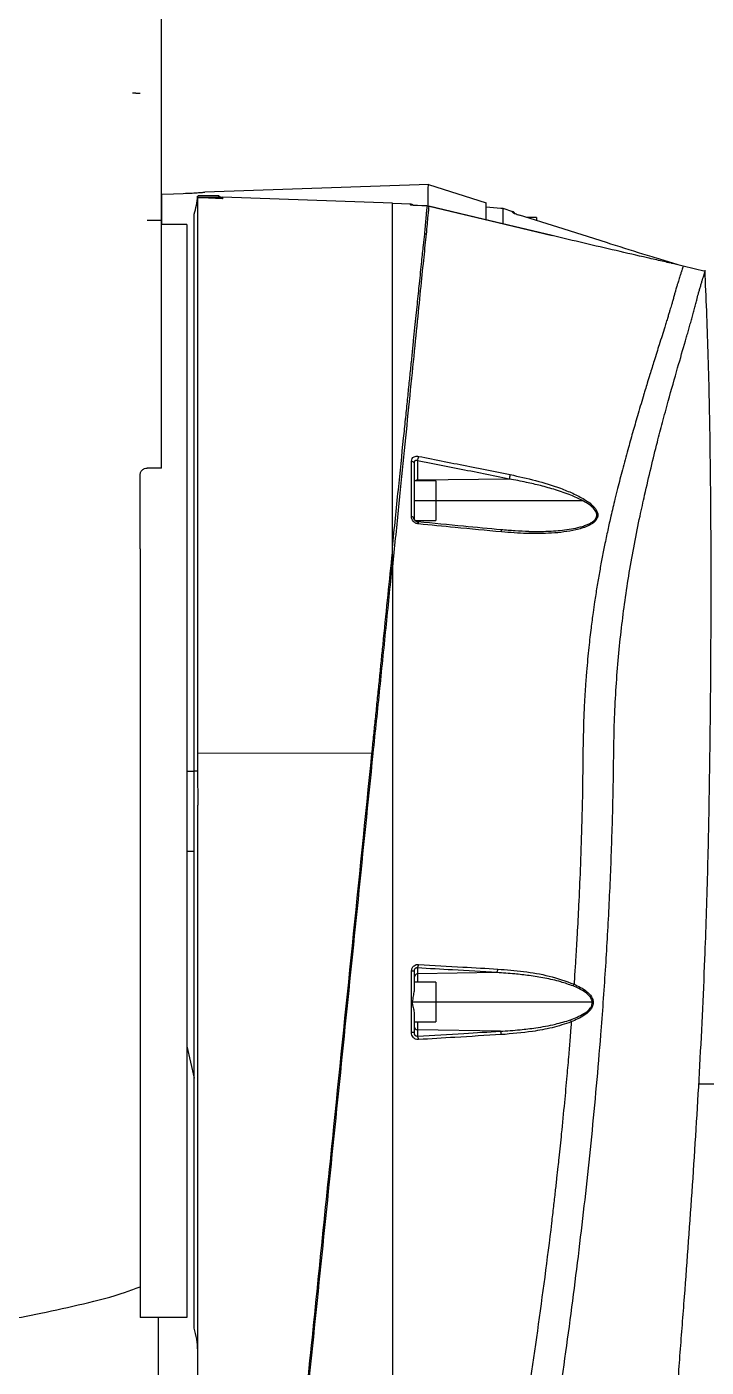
# Model space of a CAD drawing. Header units: millimetres. Extents: x -13464 to 9471, y -517 to 17126.
# Drawn here: x -10018.8 to -9924.6, y 4109.1 to 4294.9 of the extents above; entities that cross this region are included whole.
import ezdxf

# ---------------------------------------------------------------- set-up
doc = ezdxf.new("R2010")
doc.units = ezdxf.units.MM

msp = doc.modelspace()

# ---------------------------------------------------------------- linework, layer by layer
at = {"color": 7, "linetype": 'Continuous', "lineweight": 25}
for p, q in [((-10000.1, 4285.75), (-10000.1, 4383.75)), ((-10000.1, 4285.75), (-10000.1, 4383.75)), ((-10003.7, 4285.75), (-10004.12, 4285.75)), ((-10003.24, 4285.75), (-10003.1, 4285.75)), ((-10000.1, 4285.75), (-10000.1, 4285.75)), ((-9963.05, 4273.08), (-9994.1, 4272)), ((-9963.1, 4273.08), (-9955.1, 4270.52)), ((-10000.14, 4271.73), (-10000.14, 4267.5)), ((-9992.19, 4271.5), (-9995.1, 4271.5)), ((-9995.1, 4271.31), (-9992.19, 4271.33)), ((-9995.1, 4271.21), (-9995.1, 4271.31)), ((-9992.19, 4271.33), (-9992.19, 4271.5)), ((-9968.1, 4270.49), (-9991.64, 4271.31)), ((-9991.64, 4271.31), (-9991.64, 4271.1)), ((-9968.1, 4222.06), (-9968.1, 4270.49)), ((-9965.58, 4270.36), (-9968.1, 4270.45)), ((-9965.58, 4270.24), (-9965.58, 4270.36)), ((-9963.24, 4270.09), (-9963.04, 4270.06)), ((-9995.6, 4191.75), (-9995.6, 4268.97)), ((-9955.1, 4269.99), (-9953.05, 4269.8)), ((-9953.05, 4269.8), (-9953.05, 4269.8)), ((-9952.8, 4269.77), (-9951.45, 4269.34)), ((-9951.45, 4269.21), (-9951.45, 4269.34)), ((-9948.1, 4268.5), (-9949.45, 4268.5)), ((-9948.1, 4268.5), (-9948.1, 4268.09)), ((-10002.1, 4268.1), (-10000.1, 4268.1)), ((-9996.6, 4267.5), (-10000.1, 4267.5)), ((-9996.6, 4267.5), (-9996.6, 4116)), ((-9927.77, 4261.75), (-9929.28, 4262.12)), ((-9924.74, 4261.02), (-9927.77, 4261.75)), ((-9964.61, 4234.77), (-9964.61, 4232.09)), ((-10000.1, 4233.75), (-10002.1, 4233.75)), ((-9965.46, 4227.02), (-9965.46, 4234.72)), ((-10003.1, 4222.56), (-10003.1, 4232.75)), ((-9962.1, 4232), (-9965.1, 4232)), ((-9951.89, 4232.24), (-9964.61, 4232.09)), ((-9964.61, 4232.09), (-9964.61, 4232)), ((-9962.1, 4232), (-9962.1, 4229.25)), ((-9965.1, 4229.25), (-9962.1, 4229.25)), ((-9962.1, 4229.25), (-9962.1, 4226.5)), ((-9962.1, 4229.25), (-9941.75, 4229.25)), ((-9964.97, 4226.5), (-9962.1, 4226.5)), ((-9964.61, 4226.5), (-9964.61, 4226.28)), ((-9949.56, 4224.99), (-9949.17, 4224.98)), ((-10003.1, 4222.56), (-10003.1, 4116)), ((-9968.1, 4220.74), (-9968.1, 4222.06)), ((-9970.94, 4194.2), (-9995.11, 4194.23)), ((-9996.6, 4191.75), (-9995.6, 4191.75)), ((-9995.6, 4114.53), (-9995.6, 4191.75)), ((-9995.11, 4191.75), (-9995.6, 4191.75)), ((-9995.11, 4191.75), (-9995.1, 4187.03)), ((-9995.1, 4072.91), (-9995.1, 4187.03)), ((-9995.6, 4180.59), (-9996.6, 4180.6)), ((-9964.61, 4164.47), (-9964.61, 4163.62)), ((-9965.1, 4163.99), (-9965.1, 4161.26)), ((-9962.1, 4162.5), (-9965.1, 4162.5)), ((-9953.61, 4163.81), (-9964.61, 4163.62)), ((-9964.61, 4163.62), (-9964.61, 4162.5)), ((-9962.1, 4162.5), (-9962.1, 4159.75)), ((-9965.36, 4159.75), (-9962.1, 4159.75)), ((-9962.1, 4159.75), (-9962.1, 4157)), ((-9962.1, 4159.75), (-9940.39, 4159.75)), ((-9965.1, 4157), (-9962.1, 4157)), ((-9964.61, 4157), (-9964.61, 4155.88)), ((-9964.61, 4155.88), (-9964.61, 4155.01)), ((-9953.13, 4155.69), (-9964.61, 4155.88)), ((-9996.6, 4153.6), (-9995.6, 4149.19)), ((-9696.83, 4148.36), (-9925.62, 4148.36)), ((-9996.6, 4116), (-10003.1, 4116))]:
    msp.add_line(p, q, dxfattribs=at)
at = {"color": 7, "linetype": 'Continuous', "lineweight": 25, "flags": 128}
for points in [[(-10000.1, 4233.75), (-10000.1, 4259.31), (-10000.1, 4285.12)], [(-10000.14, 4271.73), (-9998.44, 4271.79), (-9997.1, 4271.84)], [(-9991.64, 4271.1), (-9993.58, 4271.16), (-9995.1, 4271.21)], [(-9963.24, 4270.09), (-9964, 4270.12), (-9964.6, 4270.14)], [(-9945.97, 4265.99), (-9955.53, 4268.27), (-9963.04, 4270.06)], [(-9963, 4270.06), (-9963.01, 4270.06), (-9963.01, 4270.05)], [(-9963, 4270.06), (-9953.46, 4267.78), (-9945.97, 4265.99)], [(-9938.43, 4265.01), (-9945.17, 4267.15), (-9950.47, 4268.83)], [(-9965.46, 4234.72), (-9965.39, 4234.7), (-9965.32, 4234.68), (-9965.26, 4234.66), (-9965.2, 4234.62), (-9965.16, 4234.59), (-9965.13, 4234.55), (-9965.11, 4234.51), (-9965.1, 4234.46)], [(-9965.1, 4226.81), (-9965.11, 4226.85), (-9965.13, 4226.88), (-9965.16, 4226.91), (-9965.2, 4226.94), (-9965.25, 4226.97), (-9965.31, 4226.99), (-9965.38, 4227.01), (-9965.46, 4227.02)], [(-9953.09, 4225.19), (-9953.07, 4225.2), (-9953.06, 4225.2)]]:
    msp.add_lwpolyline(points, dxfattribs=at)
at = {"color": 7, "linetype": 'Continuous', "lineweight": 25}
for centre, radius, start, end in [((-10005.1, 4272.09), 10, 341.8051, 356.2052), ((-9991.6, 4272.31), 1, 233.9457, 268), ((-9965.6, 4269.86), 0.5, 39.5596, 88), ((-9963.31, 4270.08), 0.108, 356.7681, 7.7407), ((-9951.6, 4268.86), 0.5, 8.4284, 72.2057), ((-9963.67, 4265.14), 1.05, 76.2493, 87.5226), ((-9966.52, 4235.5), 2.04, 339.0632, 356.707), ((-9964.61, 4231.46), 0.627, 89.8645, 120.0991), ((-9953.77, 4232.98), 2.02, 338.7374, 356.3231), ((-9964.83, 4226.07), 0.364, 351.7036, 42.0653), ((-9953.37, 4224.95), 0.421, 353.6418, 35.7066), ((-9972.1, 4181.68), 12.57, 84.0683, 84.6732), ((-9965.34, 4164.92), 0.858, 327.803, 2.1006), ((-9954.35, 4164.27), 0.866, 328.0746, 2.175), ((-9965.39, 4156.72), 7.28, 87.7499, 90.5827), ((-9964.61, 4163.13), 0.491, 90.001, 179.0128), ((-9965.39, 4147.35), 8.15, 87.9838, 90.5232), ((-9964.61, 4156.37), 0.491, 180.9872, 269.999), ((-9965.33, 4154.56), 0.847, 358.1979, 32.2044), ((-9953.86, 4155.24), 0.851, 358.2403, 31.946), ((-10005.1, 4111.41), 10, 0, 18.1949)]:
    msp.add_arc(centre, radius, start, end, dxfattribs=at)
for points, knots in [([(-10003.7, 4285.75), (-10003.61, 4285.75), (-10003.42, 4285.75), (-10003.3, 4285.75), (-10003.24, 4285.75)], [0, 0, 0, 0, 0.4950378, 1, 1, 1, 1]), ([(-10000.1, 4285.12), (-10000.1, 4285.22), (-10000.1, 4285.44), (-10000.1, 4285.65), (-10000.1, 4285.75)], [0, 0, 0, 0, 0.500048, 1, 1, 1, 1]), ([(-9997.1, 4271.84), (-9996.71, 4271.85), (-9996.29, 4271.87), (-9995.57, 4271.9), (-9994.92, 4271.94), (-9994.24, 4271.99), (-9994.15, 4271.99), (-9994.1, 4272)], [0, 0, 0, 0, 0.25016, 0.264463, 0.500364, 0.750189, 1, 1, 1, 1]), ([(-9963.12, 4270.2), (-9963.12, 4270.38), (-9963.13, 4270.9), (-9963.13, 4271.55), (-9963.13, 4272.22), (-9963.12, 4272.71), (-9963.11, 4273.02), (-9963.1, 4273.06), (-9963.1, 4273.08)], [0, 0, 0, 0, 0.095648, 0.262132, 0.431752, 0.629572, 0.819582, 1, 1, 1, 1]), ([(-9995.12, 4271.43), (-9995.12, 4271.43), (-9995.12, 4271.44), (-9995.12, 4271.37), (-9995.12, 4271.15), (-9995.12, 4270.66), (-9995.12, 4269.81), (-9995.12, 4268.43), (-9995.12, 4266.38), (-9995.12, 4263.48), (-9995.12, 4259.57), (-9995.12, 4255.11), (-9995.12, 4250.36), (-9995.12, 4245.6), (-9995.12, 4240.19), (-9995.11, 4234.1), (-9995.11, 4227.34), (-9995.11, 4219.92), (-9995.11, 4211.86), (-9995.11, 4203.24), (-9995.11, 4197.27), (-9995.11, 4194.23)], [0, 0, 0, 0, 0.005837, 0.027854, 0.056196, 0.090863, 0.131853, 0.179165, 0.232799, 0.292754, 0.359027, 0.431617, 0.483536, 0.538264, 0.595802, 0.656148, 0.719303, 0.785266, 0.854036, 0.925615, 1, 1, 1, 1]), ([(-9991.64, 4271.1), (-9991.73, 4271.12), (-9991.93, 4271.15), (-9992.1, 4271.27), (-9992.19, 4271.33)], [0, 0, 0, 0, 0.501993, 1, 1, 1, 1]), ([(-9964.6, 4270.14), (-9964.67, 4270.14), (-9964.8, 4270.15), (-9965.05, 4270.16), (-9965.32, 4270.18), (-9965.54, 4270.21), (-9965.57, 4270.23), (-9965.58, 4270.24)], [0, 0, 0, 0, 0.124948, 0.25152, 0.500617, 0.750173, 1, 1, 1, 1]), ([(-9963.62, 4266.2), (-9963.59, 4266.55), (-9963.52, 4267.32), (-9963.43, 4268.34), (-9963.36, 4269.19), (-9963.29, 4269.78), (-9963.26, 4269.99), (-9963.24, 4270.09)], [0, 0, 0, 0, 0.171602, 0.380985, 0.613678, 0.820642, 1, 1, 1, 1]), ([(-9963.2, 4270.09), (-9963.17, 4270.09), (-9963.1, 4270.08), (-9963.03, 4270.07), (-9963, 4270.06)], [0, 0, 0, 0, 0.5598465, 1, 1, 1, 1]), ([(-9955.1, 4268.15), (-9955.1, 4268.51), (-9955.1, 4269.47), (-9955.1, 4270.3), (-9955.1, 4270.44), (-9955.1, 4270.52)], [0, 0, 0, 0, 0.231749, 0.616772, 1, 1, 1, 1]), ([(-9963.04, 4270.06), (-9963.09, 4269.72), (-9963.17, 4269.05), (-9963.34, 4267.12), (-9963.42, 4266.17)], [0, 0, 0, 0, 0.501822, 1, 1, 1, 1]), ([(-9953.05, 4269.8), (-9952.99, 4269.8), (-9952.88, 4269.79), (-9952.83, 4269.78), (-9952.8, 4269.77)], [0, 0, 0, 0, 0.469725, 1, 1, 1, 1]), ([(-9952.8, 4269.78), (-9952.8, 4269.68), (-9952.8, 4269.5), (-9952.8, 4268.18), (-9952.8, 4267.6)], [0, 0, 0, 0, 0.565488, 1, 1, 1, 1]), ([(-9951.45, 4269.21), (-9951.43, 4269.19), (-9951.39, 4269.16), (-9951.13, 4269.05), (-9950.8, 4268.93), (-9950.58, 4268.86), (-9950.47, 4268.83)], [0, 0, 0, 0, 0.280105, 0.559166, 0.779453, 1, 1, 1, 1]), ([(-9968.1, 4222.68), (-9967.82, 4225.4), (-9967.28, 4230.69), (-9966.69, 4236.5), (-9966.28, 4240.48), (-9966.03, 4242.94), (-9965.79, 4245.27), (-9965.56, 4247.45), (-9965.35, 4249.5), (-9965.16, 4251.42), (-9964.97, 4253.23), (-9964.8, 4254.92), (-9964.64, 4256.49), (-9964.49, 4257.95), (-9964.28, 4260), (-9964.05, 4262.31), (-9963.8, 4264.57), (-9963.68, 4265.69), (-9963.62, 4266.2)], [0, 0, 0, 0, 0.136211, 0.265044, 0.314532, 0.362842, 0.409974, 0.455928, 0.500707, 0.544551, 0.587441, 0.629377, 0.67036, 0.710389, 0.749467, 0.848005, 0.931514, 1, 1, 1, 1]), ([(-9963.42, 4266.17), (-9963.53, 4265.16), (-9963.75, 4263.16), (-9964.16, 4259.06), (-9964.65, 4254.22), (-9965.21, 4248.6), (-9965.86, 4242.29), (-9966.55, 4235.38), (-9967.3, 4227.98), (-9967.83, 4222.71), (-9968.1, 4220.07)], [0, 0, 0, 0, 0.125231, 0.250217, 0.374519, 0.499604, 0.625448, 0.750711, 0.875074, 1, 1, 1, 1]), ([(-9929.28, 4262.12), (-9929.28, 4262.12), (-9929.3, 4262.12), (-9929.45, 4262.16), (-9929.88, 4262.25), (-9930.99, 4262.5), (-9933.43, 4263.06), (-9937.08, 4263.89), (-9941.51, 4264.93), (-9944.49, 4265.63), (-9945.97, 4265.99)], [0, 0, 0, 0, 0.015982, 0.031947, 0.06372, 0.126877, 0.25223, 0.501631, 0.750396, 1, 1, 1, 1]), ([(-9928.48, 4261.93), (-9929.27, 4262.17), (-9930.85, 4262.64), (-9934.19, 4263.67), (-9936.73, 4264.47), (-9938.43, 4265.01)], [0, 0, 0, 0, 0.2500759, 0.4993978, 1, 1, 1, 1]), ([(-9945.88, 4098.68), (-9945.17, 4103.46), (-9943.77, 4112.92), (-9941.97, 4127.04), (-9940.41, 4141.1), (-9939.3, 4153.45), (-9938.54, 4164.07), (-9938.03, 4172.89), (-9937.67, 4181.62), (-9937.43, 4190.38), (-9937.4, 4197.67), (-9937.09, 4203.42), (-9936.77, 4207.57), (-9936.35, 4211.55), (-9935.85, 4215.45), (-9935.26, 4219.34), (-9934.56, 4223.26), (-9933.83, 4226.83), (-9933.05, 4230.37), (-9932.24, 4233.81), (-9931.42, 4237.16), (-9930.62, 4240.22), (-9929.66, 4243.75), (-9928.56, 4247.62), (-9927.73, 4250.49), (-9927.26, 4252.12), (-9927.05, 4252.85), (-9926.84, 4253.58), (-9926.64, 4254.3), (-9926.44, 4255.01), (-9926.25, 4255.71), (-9926.07, 4256.4), (-9925.88, 4257.15), (-9925.7, 4257.83), (-9925.53, 4258.43), (-9925.38, 4258.93), (-9925.24, 4259.42), (-9925.05, 4260.03), (-9924.87, 4260.59), (-9924.75, 4260.96), (-9924.74, 4261), (-9924.74, 4261.02)], [0, 0, 0, 0, 0.0714272, 0.1416055, 0.2105931, 0.280712, 0.3251785, 0.3681062, 0.4115445, 0.454428, 0.4979291, 0.5192604, 0.5401999, 0.5607226, 0.5805196, 0.6012638, 0.622993, 0.6452409, 0.6623471, 0.6856209, 0.7083196, 0.7268364, 0.7479356, 0.7843312, 0.8180265, 0.8252372, 0.8327264, 0.8405003, 0.8485669, 0.856936, 0.8656193, 0.8746306, 0.8841753, 0.8978611, 0.9062306, 0.9156139, 0.9260129, 0.9374348, 0.9610048, 0.9818531, 1, 1, 1, 1]), ([(-9927.77, 4261.75), (-9927.78, 4261.74), (-9927.79, 4261.71), (-9927.87, 4261.49), (-9927.96, 4261.22), (-9928.03, 4260.98), (-9928.09, 4260.8), (-9928.16, 4260.59), (-9928.24, 4260.34), (-9928.34, 4260.03), (-9928.44, 4259.72), (-9928.55, 4259.37), (-9928.67, 4258.94), (-9928.82, 4258.45), (-9928.97, 4257.92), (-9929.11, 4257.42), (-9929.25, 4256.89), (-9929.42, 4256.31), (-9929.59, 4255.74), (-9929.77, 4255.16), (-9929.93, 4254.61), (-9930.13, 4253.98), (-9930.5, 4252.78), (-9931.05, 4251.03), (-9931.75, 4248.8), (-9932.31, 4246.99), (-9932.73, 4245.64), (-9933.01, 4244.72), (-9933.19, 4244.13), (-9933.28, 4243.82), (-9933.31, 4243.71), (-9933.32, 4243.68), (-9933.33, 4243.66), (-9933.33, 4243.66), (-9933.33, 4243.65), (-9933.33, 4243.65), (-9933.33, 4243.65), (-9933.33, 4243.65), (-9933.33, 4243.65), (-9933.59, 4242.79), (-9934.08, 4241.16), (-9934.79, 4238.69), (-9935.49, 4236.2), (-9936.18, 4233.62), (-9936.66, 4231.78), (-9936.88, 4230.91)], [0, 0, 0, 0, 0.047013, 0.093765, 0.136199, 0.150829, 0.167024, 0.184784, 0.204117, 0.22503, 0.247534, 0.263552, 0.286274, 0.315753, 0.336757, 0.358749, 0.381652, 0.400342, 0.427155, 0.443594, 0.462052, 0.482535, 0.505053, 0.574945, 0.633513, 0.680421, 0.707839, 0.728594, 0.742709, 0.747725, 0.749276, 0.749831, 0.750051, 0.750143, 0.750183, 0.7502, 0.750207, 0.750211, 0.750212, 0.750213, 0.807225, 0.854723, 0.90074, 0.952775, 1, 1, 1, 1]), ([(-9930.79, 4074.75), (-9930.64, 4076.85), (-9930.32, 4081.35), (-9929.86, 4088.35), (-9929.34, 4095.79), (-9928.78, 4103.4), (-9928.19, 4111.13), (-9927.4, 4121.41), (-9926.46, 4134.33), (-9925.48, 4149.97), (-9924.79, 4164.42), (-9924.36, 4177.64), (-9924.12, 4189.6), (-9923.97, 4201.5), (-9923.9, 4213.51), (-9923.91, 4225.59), (-9924.03, 4237.73), (-9924.27, 4249.62), (-9924.6, 4257.43), (-9924.75, 4261.19)], [0, 0, 0, 0, 0.0391042, 0.0839582, 0.1273683, 0.1691216, 0.2097586, 0.2501239, 0.3308291, 0.4117825, 0.4931925, 0.5547321, 0.6169758, 0.6802086, 0.7440582, 0.8084694, 0.8734767, 0.9391053, 1, 1, 1, 1]), ([(-9965.46, 4234.72), (-9965.44, 4234.84), (-9965.41, 4235.09), (-9965.14, 4235.32), (-9964.81, 4235.42), (-9964.59, 4235.39), (-9964.48, 4235.38)], [0, 0, 0, 0, 0.279688, 0.558662, 0.778913, 1, 1, 1, 1]), ([(-9964.61, 4234.77), (-9964.68, 4234.79), (-9964.77, 4234.81), (-9964.88, 4234.8), (-9964.96, 4234.77), (-9965.02, 4234.72), (-9965.07, 4234.65), (-9965.1, 4234.56), (-9965.1, 4234.5), (-9965.1, 4234.46)], [0, 0, 0, 0, 0.268442, 0.388085, 0.499448, 0.618879, 0.740465, 0.866749, 1, 1, 1, 1]), ([(-9951.89, 4232.24), (-9954.26, 4232.72), (-9958.5, 4233.56), (-9962.74, 4234.4), (-9964.61, 4234.77)], [0, 0, 0, 0, 0.56, 1, 1, 1, 1]), ([(-9964.48, 4235.38), (-9962.1, 4234.91), (-9957.86, 4234.07), (-9953.62, 4233.22), (-9951.75, 4232.85)], [0, 0, 0, 0, 0.56, 1, 1, 1, 1]), ([(-10003.1, 4232.75), (-10003.1, 4232.82), (-10003.09, 4232.96), (-10003.02, 4233.16), (-10002.92, 4233.33), (-10002.75, 4233.53), (-10002.47, 4233.71), (-10002.23, 4233.74), (-10002.1, 4233.75)], [0, 0, 0, 0, 0.12367, 0.250403, 0.37148, 0.500705, 0.750121, 1, 1, 1, 1]), ([(-9965.1, 4234.46), (-9965.1, 4233.07), (-9965.1, 4230.58), (-9965.1, 4227.96), (-9965.1, 4226.81)], [0, 0, 0, 0, 0.559951, 1, 1, 1, 1]), ([(-9951.75, 4232.85), (-9950.58, 4232.59), (-9948.25, 4232.08), (-9945.35, 4231.19), (-9943.09, 4230.28), (-9941.45, 4229.44), (-9940.29, 4228.61), (-9939.77, 4227.86), (-9939.61, 4227.44), (-9939.61, 4227.02), (-9939.82, 4226.52), (-9940.33, 4226.06), (-9941.3, 4225.55), (-9943.18, 4225), (-9946.01, 4224.68), (-9949.47, 4224.63), (-9951.79, 4224.81), (-9952.96, 4224.9)], [0, 0, 0, 0, 0.124892, 0.249479, 0.312153, 0.375114, 0.438008, 0.453924, 0.469779, 0.485656, 0.50155, 0.533107, 0.56467, 0.627139, 0.751797, 0.875684, 1, 1, 1, 1]), ([(-9941.75, 4229.25), (-9942.27, 4229.51), (-9943.49, 4230.08), (-9945.45, 4230.74), (-9947.51, 4231.32), (-9949.65, 4231.82), (-9951.1, 4232.1), (-9951.89, 4232.24)], [0, 0, 0, 0, 0.163902, 0.37615, 0.580618, 0.770404, 1, 1, 1, 1]), ([(-9949.17, 4224.98), (-9949.04, 4224.97), (-9948.37, 4224.96), (-9947.23, 4224.97), (-9945.81, 4225.04), (-9944.1, 4225.18), (-9942.65, 4225.41), (-9941.48, 4225.76), (-9940.96, 4225.96), (-9940.49, 4226.2), (-9940.09, 4226.49), (-9939.84, 4226.82), (-9939.75, 4227.12), (-9939.75, 4227.37), (-9939.83, 4227.63), (-9940.07, 4228.06), (-9940.71, 4228.66), (-9941.36, 4229.04), (-9941.75, 4229.25)], [0, 0, 0, 0, 0.029174, 0.150286, 0.257284, 0.350201, 0.541353, 0.591823, 0.635881, 0.673778, 0.718573, 0.755184, 0.775346, 0.794915, 0.815127, 0.837112, 0.905667, 1, 1, 1, 1]), ([(-9936.88, 4230.91), (-9937.01, 4230.42), (-9937.32, 4229.17), (-9937.78, 4227.26), (-9938.25, 4225.12), (-9938.67, 4223.15), (-9939.05, 4221.18), (-9939.41, 4219.25), (-9939.75, 4217.25), (-9940.04, 4215.4), (-9940.31, 4213.51), (-9940.52, 4211.89), (-9940.72, 4210.27), (-9940.88, 4208.83), (-9941.04, 4207.23), (-9941.16, 4205.82), (-9941.25, 4204.71), (-9941.31, 4203.94), (-9941.36, 4203.22), (-9941.4, 4202.48), (-9941.45, 4201.74), (-9941.49, 4200.96), (-9941.53, 4200.14), (-9941.57, 4199.29), (-9941.68, 4196.18), (-9941.69, 4191.06), (-9941.85, 4184.29), (-9942.04, 4178.42), (-9942.26, 4173.45), (-9942.47, 4169.38), (-9942.66, 4166.2), (-9942.81, 4163.91), (-9942.89, 4162.68), (-9942.92, 4162.22)], [0, 0, 0, 0, 0.024982, 0.064265, 0.096101, 0.12966, 0.15915, 0.189153, 0.219701, 0.250826, 0.272736, 0.304312, 0.322926, 0.343801, 0.366928, 0.392254, 0.404624, 0.414637, 0.425183, 0.435319, 0.445904, 0.456941, 0.468431, 0.480377, 0.492781, 0.600045, 0.694845, 0.777039, 0.84667, 0.903767, 0.948347, 0.980422, 1, 1, 1, 1]), ([(-9964.47, 4226.01), (-9964.62, 4226.04), (-9964.9, 4226.1), (-9965.23, 4226.38), (-9965.42, 4226.7), (-9965.45, 4226.91), (-9965.46, 4227.02)], [0, 0, 0, 0, 0.279839, 0.558905, 0.778867, 1, 1, 1, 1]), ([(-9964.55, 4226.3), (-9964.62, 4226.31), (-9964.74, 4226.33), (-9964.88, 4226.41), (-9964.97, 4226.49), (-9965.04, 4226.58), (-9965.1, 4226.68), (-9965.13, 4226.78), (-9965.13, 4226.85), (-9965.13, 4226.88)], [0, 0, 0, 0, 0.2574064, 0.3840659, 0.5084855, 0.6316207, 0.7537796, 0.8761915, 1, 1, 1, 1]), ([(-9965.1, 4226.81), (-9965.1, 4226.78), (-9965.1, 4226.73), (-9965.07, 4226.64), (-9965.04, 4226.6), (-9965.03, 4226.58)], [0, 0, 0, 0, 0.382879, 0.752134, 1, 1, 1, 1]), ([(-9953.03, 4225.19), (-9954.76, 4225.36), (-9958.6, 4225.73), (-9962.44, 4226.1), (-9964.55, 4226.3)], [0, 0, 0, 0, 0.452479, 1, 1, 1, 1]), ([(-9952.96, 4224.9), (-9955.11, 4225.11), (-9958.94, 4225.48), (-9962.78, 4225.85), (-9964.47, 4226.01)], [0, 0, 0, 0, 0.56, 1, 1, 1, 1]), ([(-9949.17, 4224.97), (-9949.81, 4224.99), (-9951.1, 4225.03), (-9952.38, 4225.14), (-9953.03, 4225.19)], [0, 0, 0, 0, 0.498773, 1, 1, 1, 1]), ([(-9970.94, 4194.2), (-9970.86, 4194.96), (-9970.71, 4196.46), (-9970.47, 4198.74), (-9970.24, 4201.04), (-9970, 4203.35), (-9969.77, 4205.62), (-9969.55, 4207.86), (-9969.18, 4211.4), (-9968.7, 4216.19), (-9968.3, 4220.11), (-9968.1, 4222.06)], [0, 0, 0, 0, 0.0798316, 0.1573435, 0.2394527, 0.3212916, 0.4011204, 0.4800083, 0.5602054, 0.7811279, 1, 1, 1, 1]), ([(-9968.1, 4220.74), (-9968.39, 4217.88), (-9968.97, 4212.18), (-9969.87, 4203.25), (-9970.5, 4197.21), (-9970.81, 4194.18)], [0, 0, 0, 0, 0.334201, 0.666105, 1, 1, 1, 1]), ([(-9968.1, 4220.74), (-9968.1, 4218.38), (-9968.1, 4213.66), (-9968.1, 4208.29), (-9968.1, 4204.87), (-9968.1, 4203.41), (-9968.1, 4201.95), (-9968.1, 4200.49), (-9968.1, 4199.02), (-9968.1, 4197.55), (-9968.1, 4196.08), (-9968.1, 4194.79), (-9968.1, 4193.44), (-9968.1, 4191.77), (-9968.1, 4189.8), (-9968.1, 4187.83), (-9968.1, 4186.08), (-9968.1, 4184.39), (-9968.1, 4182.48), (-9968.1, 4180.31), (-9968.1, 4177.72), (-9968.1, 4174.97), (-9968.1, 4171.32), (-9968.1, 4167.14), (-9968.1, 4162.63), (-9968.1, 4158.39), (-9968.1, 4153.99), (-9968.1, 4149.28), (-9968.1, 4144.5), (-9968.1, 4139.94), (-9968.1, 4132.8), (-9968.1, 4123.13), (-9968.1, 4113.86), (-9968.1, 4107.74), (-9968.1, 4104.65), (-9968.1, 4101.58), (-9968.1, 4098.55), (-9968.1, 4095.54), (-9968.1, 4091.94), (-9968.1, 4087.96), (-9968.1, 4083.59), (-9968.1, 4079.46), (-9968.1, 4075.27), (-9968.1, 4070.68), (-9968.1, 4065.74), (-9968.1, 4060.53), (-9968.1, 4055.5), (-9968.1, 4052.36), (-9968.1, 4050.77)], [0, 0, 0, 0, 0.043475, 0.086968, 0.095506, 0.104051, 0.112606, 0.121175, 0.129724, 0.138311, 0.14696, 0.155303, 0.160843, 0.170588, 0.184539, 0.195188, 0.205089, 0.214972, 0.224838, 0.238376, 0.252817, 0.270111, 0.28645, 0.31667, 0.342957, 0.365311, 0.390647, 0.419822, 0.447663, 0.474171, 0.499345, 0.572392, 0.643144, 0.661295, 0.679289, 0.697126, 0.714805, 0.732327, 0.749692, 0.777664, 0.801721, 0.826072, 0.849886, 0.874901, 0.906529, 0.937103, 0.968206, 1, 1, 1, 1]), ([(-9995.11, 4194.23), (-9995.11, 4193.76), (-9995.11, 4192.94), (-9995.11, 4192.12), (-9995.11, 4191.75)], [0, 0, 0, 0, 0.56, 1, 1, 1, 1]), ([(-9983.29, 4072.91), (-9982.15, 4084.23), (-9979.86, 4106.87), (-9976.63, 4138.4), (-9973.65, 4167.51), (-9971.84, 4185.3), (-9970.94, 4194.2)], [0, 0, 0, 0, 0.28, 0.56, 0.78, 1, 1, 1, 1]), ([(-9970.81, 4194.18), (-9972.18, 4180.71), (-9974.94, 4153.75), (-9979.05, 4113.32), (-9981.82, 4086.37), (-9983.2, 4072.9)], [0, 0, 0, 0, 0.33334, 0.66667, 1, 1, 1, 1]), ([(-9965.46, 4164), (-9965.44, 4164.15), (-9965.41, 4164.44), (-9965.14, 4164.76), (-9964.81, 4164.94), (-9964.59, 4164.95), (-9964.48, 4164.95)], [0, 0, 0, 0, 0.27971, 0.558643, 0.778881, 1, 1, 1, 1]), ([(-9964.61, 4164.47), (-9964.64, 4164.47), (-9964.71, 4164.47), (-9964.8, 4164.45), (-9964.88, 4164.42), (-9964.96, 4164.36), (-9965.02, 4164.29), (-9965.07, 4164.2), (-9965.1, 4164.1), (-9965.1, 4164.03), (-9965.1, 4163.99)], [0, 0, 0, 0, 0.139256, 0.267925, 0.387541, 0.500006, 0.616393, 0.736928, 0.86409, 1, 1, 1, 1]), ([(-9953.61, 4163.81), (-9955.67, 4163.93), (-9959.33, 4164.15), (-9963, 4164.37), (-9964.61, 4164.47)], [0, 0, 0, 0, 0.56, 1, 1, 1, 1]), ([(-9964.48, 4164.95), (-9962.43, 4164.83), (-9958.76, 4164.61), (-9955.1, 4164.4), (-9953.48, 4164.3)], [0, 0, 0, 0, 0.56, 1, 1, 1, 1]), ([(-9953.48, 4164.3), (-9952.29, 4164.2), (-9949.91, 4164.01), (-9946.34, 4163.43), (-9944.06, 4162.62), (-9942.92, 4162.22)], [0, 0, 0, 0, 0.333182, 0.665702, 1, 1, 1, 1]), ([(-9965.46, 4155.49), (-9965.46, 4157.08), (-9965.46, 4159.92), (-9965.46, 4162.75), (-9965.46, 4164)], [0, 0, 0, 0, 0.56, 1, 1, 1, 1]), ([(-9943.05, 4161.96), (-9943.62, 4162.16), (-9944.9, 4162.61), (-9946.94, 4163.06), (-9949.08, 4163.41), (-9951.29, 4163.66), (-9952.79, 4163.76), (-9953.61, 4163.81)], [0, 0, 0, 0, 0.167199, 0.378384, 0.580324, 0.769992, 1, 1, 1, 1]), ([(-9965.1, 4161.26), (-9965.14, 4161.03), (-9965.22, 4160.56), (-9965.31, 4160.02), (-9965.36, 4159.75)], [0, 0, 0, 0, 0.500413, 1, 1, 1, 1]), ([(-9942.92, 4162.22), (-9942.32, 4161.93), (-9941.41, 4161.49), (-9940.56, 4160.63), (-9940.3, 4160.07), (-9940.25, 4159.72), (-9940.27, 4159.37), (-9940.42, 4158.96), (-9940.82, 4158.4), (-9941.75, 4157.65), (-9942.68, 4157.25), (-9943.3, 4156.99)], [0, 0, 0, 0, 0.2474686, 0.3726632, 0.435501, 0.4669138, 0.4983324, 0.5613139, 0.6240608, 0.7492547, 1, 1, 1, 1]), ([(-9940.39, 4159.75), (-9940.41, 4159.87), (-9940.46, 4160.13), (-9940.8, 4160.65), (-9941.64, 4161.35), (-9942.5, 4161.72), (-9943.05, 4161.96)], [0, 0, 0, 0, 0.099814, 0.212678, 0.500963, 1, 1, 1, 1]), ([(-9965.36, 4159.75), (-9965.35, 4159.62), (-9965.33, 4159.44), (-9965.27, 4159.19), (-9965.17, 4158.82), (-9965.13, 4158.52), (-9965.1, 4158.29)], [0, 0, 0, 0, 0.2496379, 0.3424104, 0.5001461, 1, 1, 1, 1]), ([(-9943.42, 4157.26), (-9942.78, 4157.51), (-9941.76, 4157.9), (-9940.76, 4158.69), (-9940.4, 4159.31), (-9940.39, 4159.61), (-9940.39, 4159.75)], [0, 0, 0, 0, 0.500389, 0.791612, 0.901576, 1, 1, 1, 1]), ([(-9965.1, 4158.29), (-9965.1, 4157.77), (-9965.1, 4156.83), (-9965.1, 4155.9), (-9965.1, 4155.49)], [0, 0, 0, 0, 0.56, 1, 1, 1, 1]), ([(-9953.13, 4155.69), (-9952.22, 4155.75), (-9950.58, 4155.85), (-9948.03, 4156.17), (-9945.69, 4156.57), (-9944.11, 4157.05), (-9943.42, 4157.26)], [0, 0, 0, 0, 0.278935, 0.500293, 0.781039, 1, 1, 1, 1]), ([(-9943.3, 4156.98), (-9944.18, 4156.69), (-9945.94, 4156.12), (-9949.19, 4155.53), (-9951.56, 4155.33), (-9953.01, 4155.21)], [0, 0, 0, 0, 0.280365, 0.559584, 1, 1, 1, 1]), ([(-9943.3, 4156.98), (-9943.32, 4156.69), (-9943.38, 4155.96), (-9943.49, 4154.46), (-9943.67, 4152.26), (-9943.93, 4149.27), (-9944.27, 4145.59), (-9944.64, 4141.79), (-9944.95, 4138.83), (-9945.17, 4136.78), (-9945.34, 4135.23), (-9945.55, 4133.38), (-9945.78, 4131.32), (-9947.12, 4119.87), (-9948.71, 4109.16), (-9950.17, 4099.21)], [0, 0, 0, 0, 0.015385, 0.037739, 0.077451, 0.129059, 0.19256, 0.267954, 0.32576, 0.346336, 0.374231, 0.406072, 0.441857, 0.481587, 1, 1, 1, 1]), ([(-9964.48, 4154.53), (-9964.62, 4154.54), (-9964.91, 4154.56), (-9965.24, 4154.82), (-9965.43, 4155.15), (-9965.45, 4155.38), (-9965.46, 4155.49)], [0, 0, 0, 0, 0.279795, 0.558708, 0.778853, 1, 1, 1, 1]), ([(-9965.1, 4155.49), (-9965.1, 4155.45), (-9965.1, 4155.39), (-9965.07, 4155.29), (-9965.02, 4155.2), (-9964.96, 4155.12), (-9964.88, 4155.06), (-9964.76, 4155.01), (-9964.67, 4155.01), (-9964.61, 4155.01)], [0, 0, 0, 0, 0.130744, 0.250731, 0.377647, 0.500532, 0.62284, 0.750844, 1, 1, 1, 1]), ([(-9964.61, 4155.01), (-9962.47, 4155.14), (-9958.64, 4155.36), (-9954.82, 4155.59), (-9953.13, 4155.69)], [0, 0, 0, 0, 0.56, 1, 1, 1, 1]), ([(-9953.01, 4155.21), (-9955.15, 4155.09), (-9958.97, 4154.86), (-9962.8, 4154.63), (-9964.48, 4154.53)], [0, 0, 0, 0, 0.56, 1, 1, 1, 1]), ([(-10022.25, 4115.55), (-10020.45, 4115.89), (-10016.66, 4116.59), (-10010.95, 4117.89), (-10006.33, 4119.03), (-10003.78, 4120), (-10003.1, 4120.25)], [0, 0, 0, 0, 0.278324, 0.584804, 0.890537, 1, 1, 1, 1]), ([(-10000.6, 4116), (-10000.6, 4114.55), (-10000.6, 4109.21), (-10000.6, 4103.74), (-10000.6, 4099.75)], [0, 0, 0, 0, 0.272381, 1, 1, 1, 1])]:
    msp.add_open_spline(points, degree=3, knots=knots, dxfattribs=at)
for points in [[(-9943.05, 4161.96), (-9943.03, 4162), (-9942.98, 4162.08), (-9942.94, 4162.17), (-9942.92, 4162.22)], [(-9943.42, 4157.26), (-9943.4, 4157.22), (-9943.35, 4157.13), (-9943.32, 4157.03), (-9943.3, 4156.99)]]:
    msp.add_open_spline(points, degree=3, dxfattribs=at)

doc.saveas('drawing.dxf')
